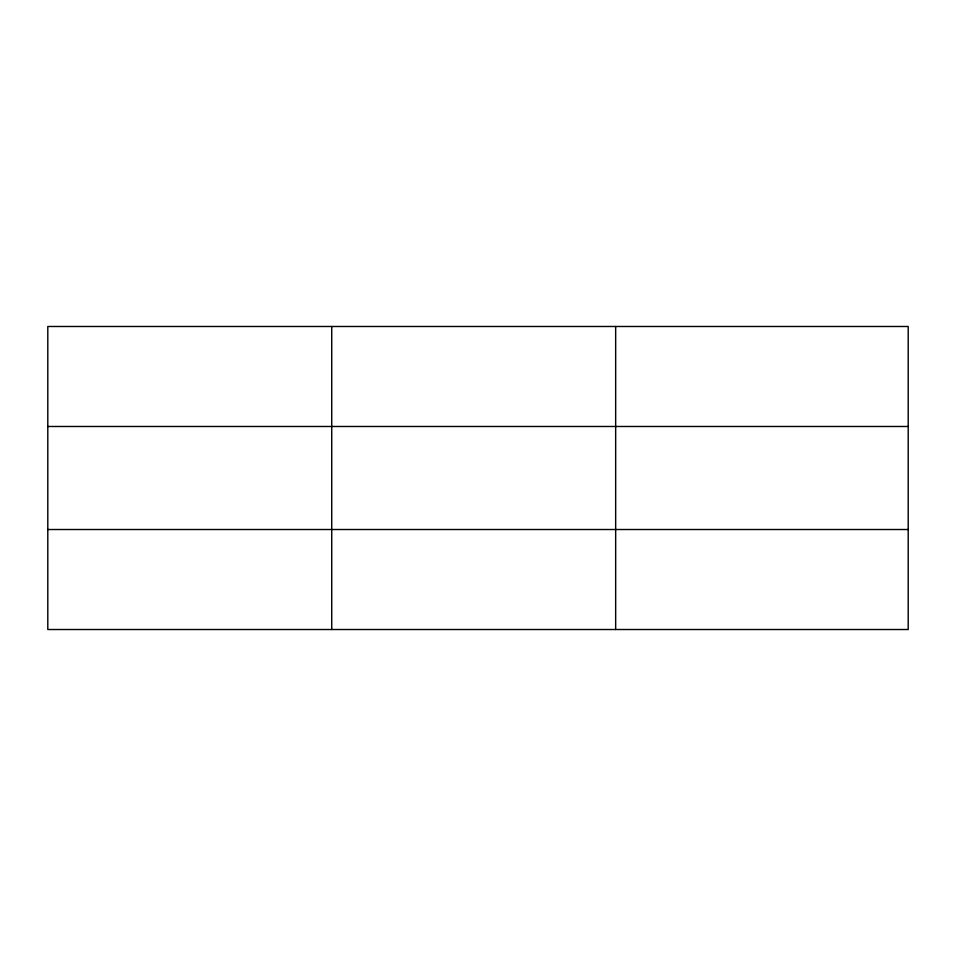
<?xml version="1.0" encoding="UTF-8"?>
<svg xmlns="http://www.w3.org/2000/svg" width="956" height="956" viewBox="0 0 956 956"><rect width="100%" height="100%" fill="white"/><g stroke="black" fill="none" stroke-linecap="round" stroke-linejoin="round"><path stroke-width="1.43" d="M331.732 326.486L331.732 629.514M615.664 326.486L615.664 629.514M908.2 426.484L908.2 326.486L47.8 326.486L47.8 629.514L908.2 629.514L908.2 426.484L47.8 426.484M47.8 529.516L908.2 529.516"/></g></svg>
